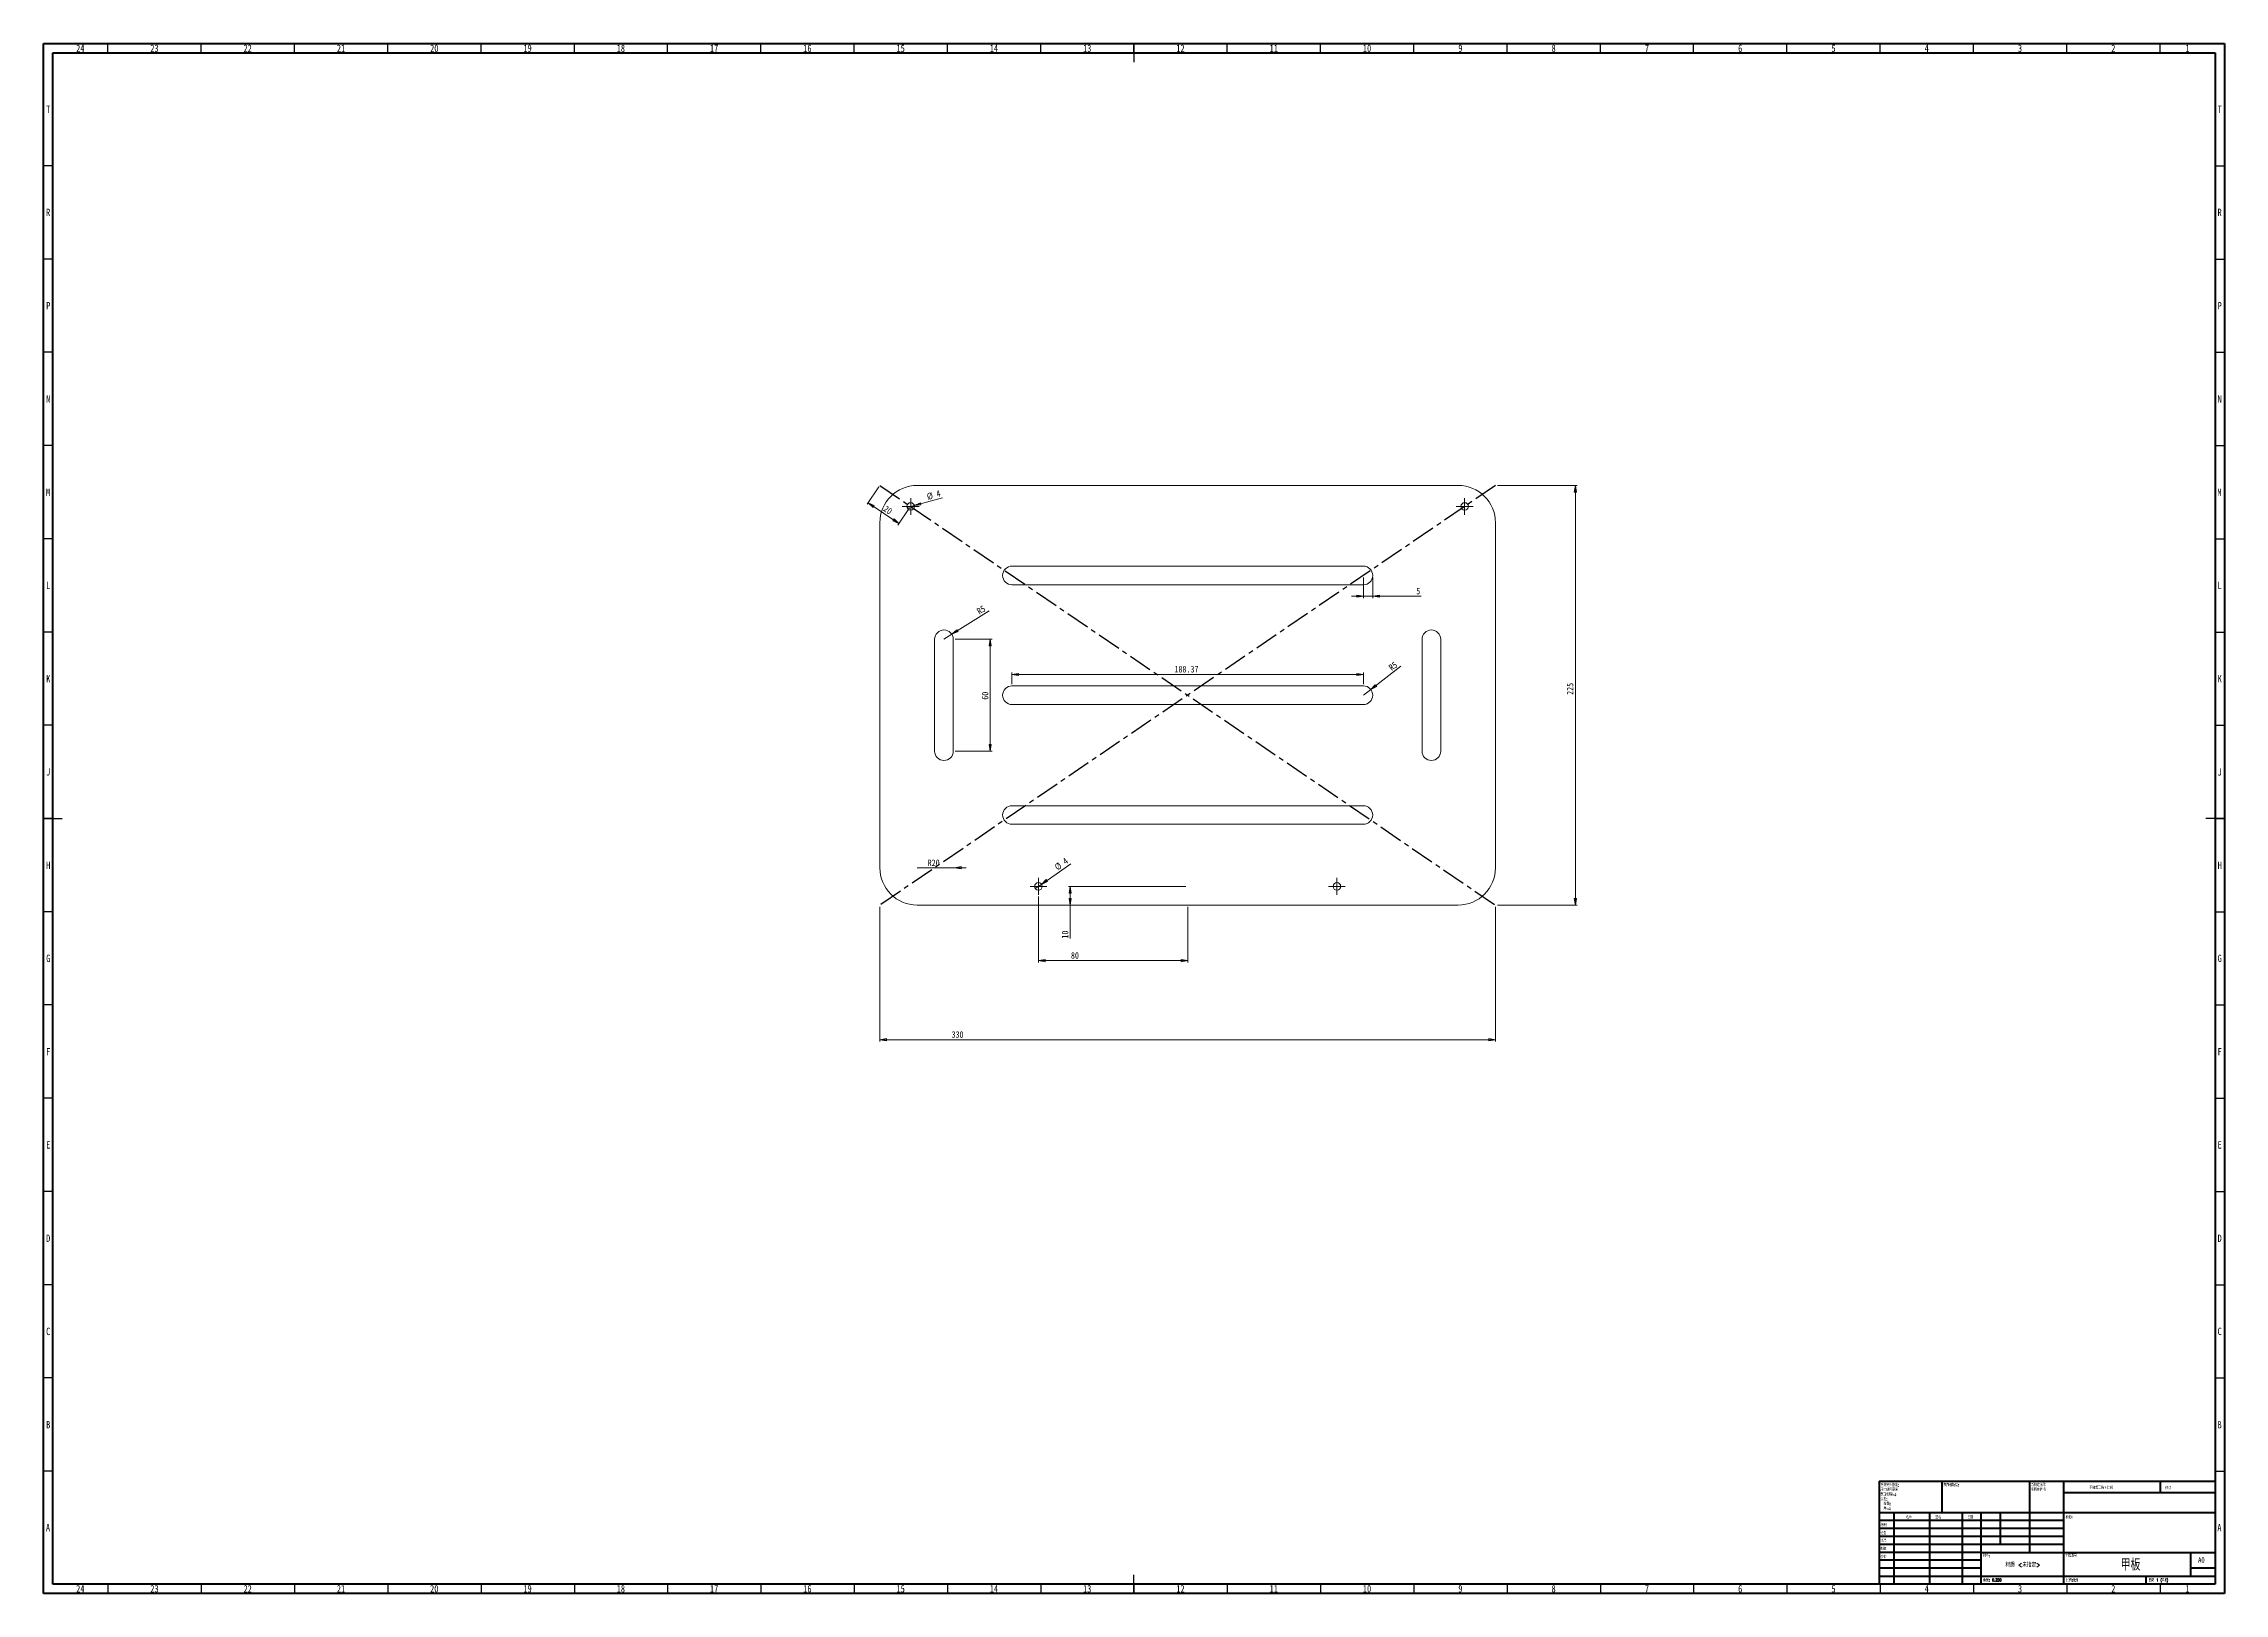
# Model space of a CAD drawing. Header units: millimetres. Extents: x 15 to 1184, y 5 to 836.
import ezdxf

# ---------------------------------------------------------------- set-up
doc = ezdxf.new("R2010")
doc.units = ezdxf.units.MM
doc.linetypes.add('CENTERX2', pattern=[20.32, 12.7, -2.54, 2.54, -2.54])
doc.styles.add('SLDTEXTSTYLE0', font='TXT', dxfattribs={"width": 0.75})
doc.styles.add('SLDTEXTSTYLE1', font='TXT', dxfattribs={"width": 0.75, "bigfont": 'bigfont'})
doc.styles.add('SLDTEXTSTYLE2', font='TXT', dxfattribs={"width": 0.694444, "bigfont": 'bigfont'})
doc.dimstyles.new('SLDDIMSTYLE0', dxfattribs={"dimtxt": 3.5, "dimasz": 3.556, "dimexe": 0, "dimexo": 0.0625, "dimgap": 0.875, "dimtad": 1, "dimrnd": 1e-09, "dimzin": 12, "dimdsep": 46, "dimtxsty": 'SLDTEXTSTYLE0', "dimblk1": 'CLOSED', "dimblk2": 'CLOSED', "dimsah": 1, "dimcen": 0.09, "dimadec": 0, "dimazin": 3, "dimtfac": 1, "dimtofl": 0, "dimtmove": 0, "dimatfit": 3, "dimldrblk": 'CLOSED', "dimfxl": 0, "dimfrac": 2, "dimtolj": 1, "dimtzin": 12, "dimarcsym": 0})
doc.dimstyles.new('SLDDIMSTYLE1', dxfattribs={"dimtxt": 3.5, "dimasz": 3.556, "dimexe": 0, "dimexo": 0.0625, "dimgap": 0.875, "dimtad": 1, "dimrnd": 1e-09, "dimzin": 12, "dimdsep": 46, "dimtxsty": 'SLDTEXTSTYLE0', "dimblk1": 'NONE', "dimblk2": 'CLOSED', "dimsah": 1, "dimcen": 0, "dimadec": 0, "dimazin": 3, "dimtfac": 1, "dimtmove": 0, "dimatfit": 3, "dimldrblk": 'NONE', "dimfxl": 0, "dimfrac": 2, "dimtolj": 1, "dimtzin": 12, "dimarcsym": 0})
doc.dimstyles.new('SLDDIMSTYLE2', dxfattribs={"dimtxt": 3.5, "dimasz": 3.556, "dimexe": 0, "dimexo": 0.0625, "dimgap": 0.875, "dimtad": 1, "dimrnd": 1e-09, "dimzin": 12, "dimdsep": 46, "dimtxsty": 'SLDTEXTSTYLE0', "dimblk1": 'CLOSED', "dimblk2": 'CLOSED', "dimsah": 1, "dimcen": 0.09, "dimadec": 0, "dimazin": 3, "dimtfac": 1, "dimtmove": 0, "dimatfit": 0, "dimldrblk": 'CLOSED', "dimfxl": 0, "dimfrac": 2, "dimtolj": 1, "dimtzin": 12, "dimarcsym": 0})
doc.dimstyles.new('SLDDIMSTYLE3', dxfattribs={"dimtxt": 3.5, "dimasz": 3.556, "dimexe": 0, "dimexo": 0.0625, "dimgap": 0.875, "dimtad": 1, "dimrnd": 1e-09, "dimzin": 12, "dimdsep": 46, "dimtxsty": 'SLDTEXTSTYLE0', "dimblk1": 'CLOSED', "dimblk2": 'CLOSED', "dimsah": 1, "dimcen": 0, "dimadec": 0, "dimazin": 3, "dimtfac": 1, "dimtofl": 0, "dimtmove": 0, "dimatfit": 3, "dimldrblk": 'CLOSED', "dimfxl": 0, "dimfrac": 2, "dimtolj": 1, "dimtzin": 12, "dimarcsym": 0})

# ---------------------------------------------------------------- blocks, each defined once
blk = doc.blocks.new('SW_NOTE_0')
at = {"color": 0, "linetype": 'Continuous', "lineweight": 0, "char_height": 1.5, "attachment_point": 1, "style": 'SLDTEXTSTYLE1'}
for s, insert in [('\\M+18F9C\\M+194F1另\\M+18A4F\\M+18E77\\M+192E8:', (0, 1.9)), ('\\M+18EDA\\M+190A1\\M+18E67\\M+19770\\M+19F7C\\M+195C4', (0, -0.6)), ('\\M+1955C\\M+196CA\\M+19165糙\\M+19378:', (0, -3.1)), ('\\M+18CF6\\M+18DB7:', (0, -5.6)), ('线\\M+190AB:', (1.7, -8.1)), ('\\M+18A70\\M+19378:', (1.7, -10.6))]:
    blk.add_mtext(s, dxfattribs=dict(at, insert=insert))
blk = doc.blocks.new('SW_NOTE_1')
at = {"color": 0, "linetype": 'Continuous', "lineweight": 0, "char_height": 1.5, "attachment_point": 1, "style": 'SLDTEXTSTYLE1'}
for s, insert in [('\\M+18FAB锐边\\M+190B4\\M+18F9C', (0, 1.9)), ('\\M+196D1\\M+18E68\\M+19BF3\\M+190DC\\M+19266', (0, -0.6))]:
    blk.add_mtext(s, dxfattribs=dict(at, insert=insert))
blk = doc.blocks.new('_CLOSED')
at = {"color": 0, "linetype": 'ByBlock', "lineweight": -2}
for p, q in [((-1, 0.166667), (0, 0)), ((-1, 0.166667), (-1, -0.166667)), ((0, 0), (-1, -0.166667)), ((0, 0), (-1, 0))]:
    blk.add_line(p, q, dxfattribs=at)
blk = doc.blocks.new('_D')
at = {"color": 7, "linetype": 'Continuous', "lineweight": 0}
for p, q in [((463.3, 373.1), (463.3, 300.9)), ((793.3, 373.1), (793.3, 300.9)), ((463.3, 301.9), (793.3, 301.9))]:
    blk.add_line(p, q, dxfattribs=at)
at = {"color": 7, "linetype": 'Continuous', "lineweight": 0, "xscale": 3.556, "yscale": 3.556, "rotation": 180.0000000000004}
blk.add_blockref('_CLOSED', (463.3, 301.9, -1.4), dxfattribs=at)
at = {"color": 7, "linetype": 'Continuous', "lineweight": 0, "xscale": 3.556, "yscale": 3.556}
blk.add_blockref('_CLOSED', (793.3, 301.9, -1.4), dxfattribs=at)
at = {"color": 7, "linetype": 'Continuous', "lineweight": 0, "insert": (501.7, 306.4), "char_height": 3.5, "attachment_point": 1, "style": 'SLDTEXTSTYLE0'}
blk.add_mtext('330', dxfattribs=at)
blk = doc.blocks.new('_D_1')
at = {"color": 7, "linetype": 'Continuous', "lineweight": 0}
for p, q in [((794.3, 599.1), (837.1, 599.1)), ((836.1, 599.1), (836.1, 374.1)), ((794.3, 374.1), (837.1, 374.1))]:
    blk.add_line(p, q, dxfattribs=at)
at = {"color": 7, "linetype": 'Continuous', "lineweight": 0, "xscale": 3.556, "yscale": 3.556}
for p, rotation in [((836.1, 599.1, -1.4), 90.0000000000004), ((836.1, 374.1, -1.4), 270.0000000000004)]:
    blk.add_blockref('_CLOSED', p, dxfattribs=dict(at, rotation=rotation))
at = {"color": 7, "linetype": 'Continuous', "lineweight": 0, "insert": (831.5, 486.8), "char_height": 3.5, "attachment_point": 1, "rotation": 90, "style": 'SLDTEXTSTYLE0'}
blk.add_mtext('225', dxfattribs=at)
blk = doc.blocks.new('_D_2')
at = {"color": 7, "linetype": 'Continuous', "lineweight": 0}
for q in [(477.9, 587.3), (496.8, 592.4)]:
    blk.add_line((481.7, 588.3), q, dxfattribs=at)
at = {"color": 7, "linetype": 'Continuous', "lineweight": 0, "xscale": 3.556, "yscale": 3.556, "rotation": 194.9999999999991}
blk.add_blockref('_CLOSED', (481.7, 588.3, 1.6), dxfattribs=at)
at = {"color": 7, "linetype": 'Continuous', "lineweight": 0, "char_height": 3.5, "attachment_point": 1, "rotation": 15, "style": 'SLDTEXTSTYLE0'}
for s, insert in [('4', (493.1, 596.1)), ('%%c', (488.1, 594.7))]:
    blk.add_mtext(s, dxfattribs=dict(at, insert=insert))
blk = doc.blocks.new('_NONE')
blk = doc.blocks.new('_D_3')
at = {"color": 7, "linetype": 'Continuous', "lineweight": 0}
for p, q in [((462.7, 598.3), (456.4, 589)), ((473.5, 578.6), (457, 589.8)), ((479.2, 587), (472.9, 577.7))]:
    blk.add_line(p, q, dxfattribs=at)
at = {"color": 7, "linetype": 'Continuous', "lineweight": 0, "xscale": 3.556, "yscale": 3.556}
for p, rotation in [((457, 589.8, 1.6), 145.7131230227915), ((473.5, 578.6, 1.6), 325.7131230227914)]:
    blk.add_blockref('_CLOSED', p, dxfattribs=dict(at, rotation=rotation))
at = {"color": 7, "linetype": 'Continuous', "lineweight": 0, "insert": (466.8, 588.6), "char_height": 3.5, "attachment_point": 1, "rotation": 325.7131, "style": 'SLDTEXTSTYLE0'}
blk.add_mtext('20', dxfattribs=at)
blk = doc.blocks.new('_D_4')
at = {"color": 7, "linetype": 'Continuous', "lineweight": 0}
for p, q in [((627.3, 384.1), (564.3, 384.1)), ((565.3, 384.1), (565.3, 374.1)), ((565.3, 374.1), (565.3, 356.1))]:
    blk.add_line(p, q, dxfattribs=at)
at = {"color": 7, "linetype": 'Continuous', "lineweight": 0, "xscale": 3.556, "yscale": 3.556}
for p, rotation in [((565.3, 384.1, 1.6), 90.0000000000004), ((565.3, 374.1, 1.6), 270.0000000000004)]:
    blk.add_blockref('_CLOSED', p, dxfattribs=dict(at, rotation=rotation))
at = {"color": 7, "linetype": 'Continuous', "lineweight": 0, "insert": (560.8, 356.1), "char_height": 3.5, "attachment_point": 1, "rotation": 90, "style": 'SLDTEXTSTYLE0'}
blk.add_mtext('10', dxfattribs=at)
blk = doc.blocks.new('_D_5')
at = {"color": 7, "linetype": 'Continuous', "lineweight": 0}
for q in [(565.6, 396.2), (546.6, 382.9)]:
    blk.add_line((549.9, 385.2), q, dxfattribs=at)
at = {"color": 7, "linetype": 'Continuous', "lineweight": 0, "xscale": 3.556, "yscale": 3.556, "rotation": 215.0631457685847}
blk.add_blockref('_CLOSED', (549.9, 385.2, 1.6), dxfattribs=at)
at = {"color": 7, "linetype": 'Continuous', "lineweight": 0, "char_height": 3.5, "attachment_point": 1, "rotation": 35.0631, "style": 'SLDTEXTSTYLE0'}
for s, insert in [('4', (560.8, 398.5)), ('%%c', (556.5, 395.4))]:
    blk.add_mtext(s, dxfattribs=dict(at, insert=insert))
blk = doc.blocks.new('_D_6')
at = {"color": 7, "linetype": 'Continuous', "lineweight": 0}
for p, q in [((548.3, 378.6), (548.3, 343.3)), ((628.3, 373.1), (628.3, 343.3)), ((548.3, 344.3), (628.3, 344.3))]:
    blk.add_line(p, q, dxfattribs=at)
at = {"color": 7, "linetype": 'Continuous', "lineweight": 0, "xscale": 3.556, "yscale": 3.556, "rotation": 180.0000000000004}
blk.add_blockref('_CLOSED', (548.3, 344.3, 1.6), dxfattribs=at)
at = {"color": 7, "linetype": 'Continuous', "lineweight": 0, "xscale": 3.556, "yscale": 3.556}
blk.add_blockref('_CLOSED', (628.3, 344.3, 1.6), dxfattribs=at)
at = {"color": 7, "linetype": 'Continuous', "lineweight": 0, "insert": (565.7, 348.8), "char_height": 3.5, "attachment_point": 1, "style": 'SLDTEXTSTYLE0'}
blk.add_mtext('80', dxfattribs=at)
blk = doc.blocks.new('_D_7')
at = {"color": 7, "linetype": 'Continuous', "lineweight": 0}
for q in [(521.8, 531.8), (497.6, 516.6)]:
    blk.add_line((501.9, 519.3), q, dxfattribs=at)
at = {"color": 7, "linetype": 'Continuous', "lineweight": 0, "xscale": 3.556, "yscale": 3.556, "rotation": 212.1148306002969}
blk.add_blockref('_CLOSED', (501.9, 519.3, 1.6), dxfattribs=at)
at = {"color": 7, "linetype": 'Continuous', "lineweight": 0, "insert": (514.8, 532.7), "char_height": 3.5, "attachment_point": 1, "rotation": 32.1148, "style": 'SLDTEXTSTYLE0'}
blk.add_mtext('R5', dxfattribs=at)
blk = doc.blocks.new('_D_8')
at = {"color": 7, "linetype": 'Continuous', "lineweight": 0}
for p, q in [((503.6, 516.6), (523.4, 516.6)), ((522.4, 456.6), (522.4, 516.6)), ((503.6, 456.6), (523.4, 456.6))]:
    blk.add_line(p, q, dxfattribs=at)
at = {"color": 7, "linetype": 'Continuous', "lineweight": 0, "xscale": 3.556, "yscale": 3.556}
for p, rotation in [((522.4, 516.6, 1.6), 90.00000000000044), ((522.4, 456.6, 1.6), 270.0000000000004)]:
    blk.add_blockref('_CLOSED', p, dxfattribs=dict(at, rotation=rotation))
at = {"color": 7, "linetype": 'Continuous', "lineweight": 0, "insert": (517.9, 484.2), "char_height": 3.5, "attachment_point": 1, "rotation": 90, "style": 'SLDTEXTSTYLE0'}
blk.add_mtext('60', dxfattribs=at)
blk = doc.blocks.new('_D_9')
at = {"color": 7, "linetype": 'Continuous', "lineweight": 0}
for p, q in [((722.5, 549.8), (722.5, 538.7)), ((727.5, 549.8), (727.5, 538.7)), ((722.5, 539.7), (716.1, 539.7)), ((727.5, 539.7), (722.5, 539.7)), ((727.5, 539.7), (753.4, 539.7))]:
    blk.add_line(p, q, dxfattribs=at)
at = {"color": 7, "linetype": 'Continuous', "lineweight": 0, "xscale": 3.556, "yscale": 3.556}
blk.add_blockref('_CLOSED', (722.5, 539.7, 1.6), dxfattribs=at)
at = {"color": 7, "linetype": 'Continuous', "lineweight": 0, "xscale": 3.556, "yscale": 3.556, "rotation": 180.0000000000007}
blk.add_blockref('_CLOSED', (727.5, 539.7, 1.6), dxfattribs=at)
at = {"color": 7, "linetype": 'Continuous', "lineweight": 0, "insert": (750.8, 544.2), "char_height": 3.5, "attachment_point": 1, "style": 'SLDTEXTSTYLE0'}
blk.add_mtext('5', dxfattribs=at)
blk = doc.blocks.new('_D_10')
at = {"color": 7, "linetype": 'Continuous', "lineweight": 0}
for p, q in [((534.1, 492.6), (534.1, 498.7)), ((534.1, 497.7), (722.5, 497.7)), ((722.5, 492.6), (722.5, 498.7))]:
    blk.add_line(p, q, dxfattribs=at)
at = {"color": 7, "linetype": 'Continuous', "lineweight": 0, "xscale": 3.556, "yscale": 3.556, "rotation": 180.0000000000004}
blk.add_blockref('_CLOSED', (534.1, 497.7, 1.6), dxfattribs=at)
at = {"color": 7, "linetype": 'Continuous', "lineweight": 0, "xscale": 3.556, "yscale": 3.556}
blk.add_blockref('_CLOSED', (722.5, 497.7, 1.6), dxfattribs=at)
at = {"color": 7, "linetype": 'Continuous', "lineweight": 0, "insert": (621.2, 502.3), "char_height": 3.5, "attachment_point": 1, "style": 'SLDTEXTSTYLE0'}
blk.add_mtext('188.37', dxfattribs=at)
blk = doc.blocks.new('_D_11')
at = {"color": 7, "linetype": 'Continuous', "lineweight": 0}
for q in [(742.6, 502.1), (722.5, 486.6)]:
    blk.add_line((726.4, 489.6), q, dxfattribs=at)
at = {"color": 7, "linetype": 'Continuous', "lineweight": 0, "xscale": 3.556, "yscale": 3.556, "rotation": 217.5053004153202}
blk.add_blockref('_CLOSED', (726.4, 489.6, 1.6), dxfattribs=at)
at = {"color": 7, "linetype": 'Continuous', "lineweight": 0, "insert": (735.6, 502.3), "char_height": 3.5, "attachment_point": 1, "rotation": 37.5053, "style": 'SLDTEXTSTYLE0'}
blk.add_mtext('R5', dxfattribs=at)
blk = doc.blocks.new('_D_12')
at = {"color": 7, "linetype": 'Continuous', "lineweight": 0}
for q in [(483.3, 394.1), (509.6, 394.1)]:
    blk.add_line((503.3, 394.1), q, dxfattribs=at)
at = {"color": 7, "linetype": 'Continuous', "lineweight": 0, "xscale": 3.556, "yscale": 3.556, "rotation": 180.0000000000004}
blk.add_blockref('_CLOSED', (503.3, 394.1, 1.6), dxfattribs=at)
at = {"color": 7, "linetype": 'Continuous', "lineweight": 0, "insert": (488.9, 398.5), "char_height": 3.5, "attachment_point": 1, "style": 'SLDTEXTSTYLE0'}
blk.add_mtext('R20', dxfattribs=at)
blk = doc.blocks.new('SW_CENTERMARKSYMBOL_0')
at = {"color": 0, "linetype": 'Continuous', "lineweight": 0}
for p, q in [((-2.5, 0), (-4.5, 0)), ((0, 0), (-2.5, 0)), ((0, 2.5), (0, 4.5)), ((0, 0), (0, 2.5)), ((0, 0), (0, -2.5)), ((0, 0), (2.5, 0)), ((2.5, 0), (4.5, 0)), ((0, -2.5), (0, -4.5))]:
    blk.add_line(p, q, dxfattribs=at)
blk = doc.blocks.new('SW_CENTERMARKSYMBOL_1')
at = {"color": 0, "linetype": 'Continuous', "lineweight": 0}
for p, q in [((-2.5, 0), (-4.5, 0)), ((0, 0), (-2.5, 0)), ((0, 2.5), (0, 4.5)), ((0, 0), (0, 2.5)), ((0, 0), (0, -2.5)), ((0, 0), (2.5, 0)), ((2.5, 0), (4.5, 0)), ((0, -2.5), (0, -4.5))]:
    blk.add_line(p, q, dxfattribs=at)
blk = doc.blocks.new('SW_CENTERMARKSYMBOL_2')
at = {"color": 0, "linetype": 'Continuous', "lineweight": 0}
for p, q in [((-2.5, 0), (-4.5, 0)), ((0, 0), (-2.5, 0)), ((0, 2.5), (0, 4.5)), ((0, 0), (0, 2.5)), ((0, 0), (0, -2.5)), ((0, 0), (2.5, 0)), ((2.5, 0), (4.5, 0)), ((0, -2.5), (0, -4.5))]:
    blk.add_line(p, q, dxfattribs=at)
blk = doc.blocks.new('SW_CENTERMARKSYMBOL_3')
at = {"color": 0, "linetype": 'Continuous', "lineweight": 0}
for p, q in [((-2.5, 0), (-4.5, 0)), ((0, 0), (-2.5, 0)), ((0, 2.5), (0, 4.5)), ((0, 0), (0, 2.5)), ((0, 0), (0, -2.5)), ((0, 0), (2.5, 0)), ((2.5, 0), (4.5, 0)), ((0, -2.5), (0, -4.5))]:
    blk.add_line(p, q, dxfattribs=at)

msp = doc.modelspace()

# ---------------------------------------------------------------- linework, layer by layer
at = {"color": 7, "linetype": 'Continuous', "lineweight": 60}
for p, q in [((15, 5), (15, 836)), ((15, 836), (1184, 836)), ((20, 10), (20, 831)), ((20, 831), (1179, 831)), ((1179, 831), (1179, 10)), ((1184, 836), (1184, 5)), ((1184, 5), (15, 5)), ((1179, 10), (20, 10))]:
    msp.add_line(p, q, dxfattribs=at)
at = {"color": 7, "linetype": 'Continuous', "lineweight": 30}
for p, q in [((49.5, 831), (49.5, 836)), ((99.5, 831), (99.5, 836)), ((149.5, 831), (149.5, 836)), ((199.5, 831), (199.5, 836)), ((249.5, 831), (249.5, 836)), ((299.5, 831), (299.5, 836)), ((349.5, 831), (349.5, 836)), ((399.5, 831), (399.5, 836)), ((449.5, 831), (449.5, 836)), ((499.5, 831), (499.5, 836)), ((549.5, 831), (549.5, 836)), ((599.5, 836), (599.5, 826)), ((599.5, 831), (599.5, 836)), ((649.5, 831), (649.5, 836)), ((699.5, 831), (699.5, 836)), ((749.5, 831), (749.5, 836)), ((799.5, 831), (799.5, 836)), ((849.5, 831), (849.5, 836)), ((899.5, 831), (899.5, 836)), ((949.5, 831), (949.5, 836)), ((999.5, 831), (999.5, 836)), ((1049.5, 831), (1049.5, 836)), ((1099.5, 831), (1099.5, 836)), ((1149.5, 831), (1149.5, 836)), ((20, 770.5), (15, 770.5)), ((1179, 770.5), (1184, 770.5)), ((20, 720.5), (15, 720.5)), ((1179, 720.5), (1184, 720.5)), ((20, 670.5), (15, 670.5)), ((1179, 670.5), (1184, 670.5)), ((20, 620.5), (15, 620.5)), ((1179, 620.5), (1184, 620.5)), ((20, 570.5), (15, 570.5)), ((1179, 570.5), (1184, 570.5)), ((20, 520.5), (15, 520.5)), ((1179, 520.5), (1184, 520.5)), ((20, 470.5), (15, 470.5)), ((1179, 470.5), (1184, 470.5)), ((15, 420.5), (25, 420.5)), ((20, 420.5), (15, 420.5)), ((1184, 420.5), (1174, 420.5)), ((1179, 420.5), (1184, 420.5)), ((20, 370.5), (15, 370.5)), ((1179, 370.5), (1184, 370.5)), ((20, 320.5), (15, 320.5)), ((1179, 320.5), (1184, 320.5)), ((20, 270.5), (15, 270.5)), ((1179, 270.5), (1184, 270.5)), ((20, 220.5), (15, 220.5)), ((1179, 220.5), (1184, 220.5)), ((20, 170.5), (15, 170.5)), ((1179, 170.5), (1184, 170.5)), ((20, 120.5), (15, 120.5)), ((1179, 120.5), (1184, 120.5)), ((20, 70.5), (15, 70.5)), ((1179, 70.5), (1184, 70.5)), ((599.5, 5), (599.5, 15)), ((49.5, 10), (49.5, 5)), ((99.5, 10), (99.5, 5)), ((149.5, 10), (149.5, 5)), ((199.5, 10), (199.5, 5)), ((249.5, 10), (249.5, 5)), ((299.5, 10), (299.5, 5)), ((349.5, 10), (349.5, 5)), ((399.5, 10), (399.5, 5)), ((449.5, 10), (449.5, 5)), ((499.5, 10), (499.5, 5)), ((549.5, 10), (549.5, 5)), ((599.5, 10), (599.5, 5)), ((649.5, 10), (649.5, 5)), ((699.5, 10), (699.5, 5)), ((749.5, 10), (749.5, 5)), ((799.5, 10), (799.5, 5)), ((849.5, 10), (849.5, 5)), ((899.5, 10), (899.5, 5)), ((949.5, 10), (949.5, 5)), ((999.5, 10), (999.5, 5)), ((1049.5, 10), (1049.5, 5)), ((1099.5, 10), (1099.5, 5)), ((1149.5, 10), (1149.5, 5))]:
    msp.add_line(p, q, dxfattribs=at)
at = {"color": 7, "linetype": 'CENTERX2'}
for p, q in [((463.272, 599.097), (793.272, 374.097)), ((793.272, 599.097), (463.272, 374.097))]:
    msp.add_line(p, q, dxfattribs=at)
at = {"color": 7, "linetype": 'Continuous', "lineweight": 15}
for p, q in [((773.272, 599.097), (483.272, 599.097)), ((463.272, 579.097), (463.272, 394.097)), ((793.272, 394.097), (793.272, 579.097)), ((722.459, 555.815), (534.086, 555.815)), ((534.086, 545.815), (722.459, 545.815)), ((492.625, 516.597), (492.625, 456.597)), ((502.625, 456.597), (502.625, 516.597)), ((753.919, 516.597), (753.919, 456.597)), ((763.919, 456.597), (763.919, 516.597)), ((722.457, 491.597), (534.087, 491.597)), ((534.087, 481.597), (722.457, 481.597)), ((722.459, 427.38), (534.086, 427.38)), ((534.086, 417.38), (722.459, 417.38)), ((483.272, 374.097), (773.272, 374.097))]:
    msp.add_line(p, q, dxfattribs=at)
at = {"color": 7, "linetype": 'Continuous', "lineweight": 40}
for p, q in [((999, 65.25), (1179, 65.25)), ((999, 65.25), (999, 10)), ((1032.8, 48.25), (1032.8, 65.25)), ((1079.6, 65.25), (1079.6, 27)), ((1097.8, 65.25), (1097.8, 10)), ((1179, 58.875), (1097.8, 58.875)), ((1149.8, 58.875), (1149.8, 65.25)), ((1179, 48.25), (999, 48.25)), ((1006.8, 48.25), (1006.8, 10)), ((1025.991, 48.25), (1025.991, 10)), ((1043.399, 48.25), (1043.399, 10)), ((1053.6, 10), (1053.6, 48.25)), ((1064, 31.25), (1064, 48.25)), ((1097.8, 44), (999, 44)), ((1097.8, 39.75), (999, 39.75)), ((1097.8, 35.5), (999, 35.5)), ((1097.8, 31.25), (999, 31.25)), ((1053.6, 27), (999, 27)), ((1053.6, 27), (1179, 27)), ((1166, 14.25), (1166, 27)), ((1053.6, 22.75), (999, 22.75)), ((1053.6, 18.5), (999, 18.5)), ((999, 14.25), (1179, 14.25)), ((1142, 10), (1142, 14.25)), ((1179, 18.5), (1166, 18.5))]:
    msp.add_line(p, q, dxfattribs=at)
at = {"color": 7, "linetype": 'Continuous', "lineweight": 15}
for centre in [(479.797, 587.831), (776.748, 587.831), (548.272, 384.097), (708.272, 384.097)]:
    msp.add_circle(centre, 2, dxfattribs=at)
for centre, radius, start, end in [((483.272, 579.097), 20, 90, 180), ((773.272, 579.097), 20, 0, 90), ((534.086, 550.815), 5, 90, 270), ((722.459, 550.815), 5, 270, 90), ((497.625, 516.597), 5, 0, 180), ((758.919, 516.597), 5, 360, 180), ((534.087, 486.597), 5, 90, 270), ((722.457, 486.597), 5, 270, 90), ((497.625, 456.597), 5, 180, 0), ((758.919, 456.597), 5, 180, 0), ((534.086, 422.38), 5, 90, 270), ((722.459, 422.38), 5, 270, 90), ((483.272, 394.097), 20, 180, 270), ((773.272, 394.097), 20, 270, 0)]:
    msp.add_arc(centre, radius, start, end, dxfattribs=at)

# ---------------------------------------------------------------- block references
at = {"color": 7, "linetype": 'Continuous', "lineweight": 0}
for name, p in [('SW_CENTERMARKSYMBOL_0', (479.797, 587.831)), ('SW_CENTERMARKSYMBOL_3', (776.748, 587.831)), ('SW_CENTERMARKSYMBOL_2', (548.272, 384.097)), ('SW_CENTERMARKSYMBOL_1', (708.272, 384.097)), ('SW_NOTE_0', (999.594, 61.987)), ('SW_NOTE_1', (1080.309, 62.069))]:
    msp.add_blockref(name, p, dxfattribs=at)

# ---------------------------------------------------------------- texts
for s, insert, char_height, attachment_point, style in [('24', (34.67, 835.474), 3.9688, 2, 'SLDTEXTSTYLE0'), ('23', (74.42, 835.474), 3.9688, 2, 'SLDTEXTSTYLE0'), ('22', (124.42, 835.474), 3.9688, 2, 'SLDTEXTSTYLE0'), ('21', (174.42, 835.474), 3.9688, 2, 'SLDTEXTSTYLE0'), ('20', (224.42, 835.474), 3.9688, 2, 'SLDTEXTSTYLE0'), ('19', (274.42, 835.474), 3.9688, 2, 'SLDTEXTSTYLE0'), ('18', (324.42, 835.474), 3.9688, 2, 'SLDTEXTSTYLE0'), ('17', (374.42, 835.474), 3.9688, 2, 'SLDTEXTSTYLE0'), ('16', (424.42, 835.474), 3.9688, 2, 'SLDTEXTSTYLE0'), ('15', (474.42, 835.474), 3.9688, 2, 'SLDTEXTSTYLE0'), ('14', (524.42, 835.474), 3.9688, 2, 'SLDTEXTSTYLE0'), ('13', (574.42, 835.474), 3.9688, 2, 'SLDTEXTSTYLE0'), ('12', (624.42, 835.474), 3.9688, 2, 'SLDTEXTSTYLE0'), ('11', (674.42, 835.474), 3.9688, 2, 'SLDTEXTSTYLE0'), ('10', (724.42, 835.474), 3.9688, 2, 'SLDTEXTSTYLE0'), ('9', (774.46, 835.474), 3.969, 2, 'SLDTEXTSTYLE0'), ('8', (824.46, 835.474), 3.969, 2, 'SLDTEXTSTYLE0'), ('7', (874.46, 835.474), 3.969, 2, 'SLDTEXTSTYLE0'), ('6', (924.46, 835.474), 3.969, 2, 'SLDTEXTSTYLE0'), ('5', (974.46, 835.474), 3.969, 2, 'SLDTEXTSTYLE0'), ('4', (1024.46, 835.474), 3.969, 2, 'SLDTEXTSTYLE0'), ('3', (1074.46, 835.474), 3.969, 2, 'SLDTEXTSTYLE0'), ('2', (1124.46, 835.474), 3.969, 2, 'SLDTEXTSTYLE0'), ('1', (1164.21, 835.474), 3.969, 2, 'SLDTEXTSTYLE0'), ('T', (17.488, 802.724), 3.969, 2, 'SLDTEXTSTYLE0'), ('T', (1181.488, 802.724), 3.969, 2, 'SLDTEXTSTYLE0'), ('R', (17.444, 747.474), 3.969, 2, 'SLDTEXTSTYLE0'), ('R', (1181.444, 747.474), 3.969, 2, 'SLDTEXTSTYLE0'), ('P', (17.485, 697.418), 3.969, 2, 'SLDTEXTSTYLE0'), ('P', (1181.485, 697.418), 3.969, 2, 'SLDTEXTSTYLE0'), ('N', (17.464, 647.474), 3.969, 2, 'SLDTEXTSTYLE0'), ('N', (1181.464, 647.474), 3.969, 2, 'SLDTEXTSTYLE0'), ('M', (17.362, 597.418), 3.969, 2, 'SLDTEXTSTYLE0'), ('M', (1181.362, 597.418), 3.969, 2, 'SLDTEXTSTYLE0'), ('L', (17.455, 547.474), 3.969, 2, 'SLDTEXTSTYLE0'), ('L', (1181.455, 547.474), 3.969, 2, 'SLDTEXTSTYLE0'), ('K', (17.489, 497.418), 3.969, 2, 'SLDTEXTSTYLE0'), ('K', (1181.489, 497.418), 3.969, 2, 'SLDTEXTSTYLE0'), ('J', (17.465, 447.474), 3.969, 2, 'SLDTEXTSTYLE0'), ('J', (1181.465, 447.474), 3.969, 2, 'SLDTEXTSTYLE0'), ('H', (17.49, 397.418), 3.969, 2, 'SLDTEXTSTYLE0'), ('H', (1181.49, 397.418), 3.969, 2, 'SLDTEXTSTYLE0'), ('G', (17.487, 347.474), 3.969, 2, 'SLDTEXTSTYLE0'), ('G', (1181.487, 347.474), 3.969, 2, 'SLDTEXTSTYLE0'), ('F', (17.458, 297.418), 3.969, 2, 'SLDTEXTSTYLE0'), ('F', (1181.458, 297.418), 3.969, 2, 'SLDTEXTSTYLE0'), ('E', (17.508, 247.474), 3.969, 2, 'SLDTEXTSTYLE0'), ('E', (1181.508, 247.474), 3.969, 2, 'SLDTEXTSTYLE0'), ('D', (17.453, 197.418), 3.969, 2, 'SLDTEXTSTYLE0'), ('D', (1181.453, 197.418), 3.969, 2, 'SLDTEXTSTYLE0'), ('C', (17.459, 147.474), 3.969, 2, 'SLDTEXTSTYLE0'), ('C', (1181.459, 147.474), 3.969, 2, 'SLDTEXTSTYLE0'), ('B', (17.471, 97.418), 3.969, 2, 'SLDTEXTSTYLE0'), ('B', (1181.471, 97.418), 3.969, 2, 'SLDTEXTSTYLE0'), ('\\M+1955C\\M+196CA\\M+19165糙\\M+19378:', (1033.371, 63.919), 1.5, 1, 'SLDTEXTSTYLE1'), ('\\M+19573调\\M+190AE\\M+18D48\\M+192F6图\\M+194E4\\M+197E1', (1111.615, 62.533), 1.5, 1, 'SLDTEXTSTYLE1'), ('\\M+18F43订', (1152.328, 62.335), 1.5, 1, 'SLDTEXTSTYLE1'), ('A', (17.34, 42.224), 3.969, 2, 'SLDTEXTSTYLE0'), ('检查', (999.624, 38.154), 1.5, 1, 'SLDTEXTSTYLE1'), ('绘\\M+190A7', (999.685, 42.43), 1.5, 1, 'SLDTEXTSTYLE1'), ('\\M+196BC\\M+18FCC', (1013.322, 46.501), 1.5, 1, 'SLDTEXTSTYLE1'), ('签\\M+196BC', (1029.034, 46.562), 1.5, 1, 'SLDTEXTSTYLE1'), ('\\M+193FA\\M+18AFA', (1046.215, 46.576), 1.5, 1, 'SLDTEXTSTYLE1'), ('标题:', (1098.956, 46.576), 1.5, 1, 'SLDTEXTSTYLE1'), ('A', (1181.34, 42.224), 3.969, 2, 'SLDTEXTSTYLE0'), ('\\M+194E1\\M+18F79', (999.622, 34.177), 1.5, 1, 'SLDTEXTSTYLE1'), ('验检', (999.677, 25.35), 1.5, 1, 'SLDTEXTSTYLE1'), ('\\M+190A7\\M+191A2', (999.682, 29.734), 1.5, 1, 'SLDTEXTSTYLE1'), ('\\M+18DDE\\M+197BF:', (1054.646, 25.986), 1.5, 1, 'SLDTEXTSTYLE1'), ('\\M+18D48\\M+192F6图\\M+18D86', (1098.629, 25.986), 1.5, 1, 'SLDTEXTSTYLE1'), ('\\M+18D62\\M+194C2', (1133.691, 23.607), 6.35, 2, 'SLDTEXTSTYLE1'), ('A0', (1169.871, 24.406), 2.9104, 1, 'SLDTEXTSTYLE0'), ('\\M+18F64\\M+197CA: 0.200', (1054.618, 12.949), 1.4986, 1, 'SLDTEXTSTYLE1'), ('\\M+18DDE质 <\\M+196A2\\M+18E77\\M+192E8>', (1075.966, 21.486), 2.38125, 2, 'SLDTEXTSTYLE1'), ('\\M+194E4\\M+197E1:1:1', (1099.074, 12.9), 1.5, 1, 'SLDTEXTSTYLE1'), ('图纸 1 (\\M+18BA41)', (1143.478, 12.9), 1.5, 1, 'SLDTEXTSTYLE2'), ('24', (34.67, 9.474), 3.9688, 2, 'SLDTEXTSTYLE0'), ('23', (74.42, 9.474), 3.9688, 2, 'SLDTEXTSTYLE0'), ('22', (124.42, 9.474), 3.9688, 2, 'SLDTEXTSTYLE0'), ('21', (174.42, 9.474), 3.9688, 2, 'SLDTEXTSTYLE0'), ('20', (224.42, 9.474), 3.9688, 2, 'SLDTEXTSTYLE0'), ('19', (274.42, 9.474), 3.9688, 2, 'SLDTEXTSTYLE0'), ('18', (324.42, 9.474), 3.9688, 2, 'SLDTEXTSTYLE0'), ('17', (374.42, 9.474), 3.9688, 2, 'SLDTEXTSTYLE0'), ('16', (424.42, 9.474), 3.9688, 2, 'SLDTEXTSTYLE0'), ('15', (474.42, 9.474), 3.9688, 2, 'SLDTEXTSTYLE0'), ('14', (524.42, 9.474), 3.9688, 2, 'SLDTEXTSTYLE0'), ('13', (574.42, 9.474), 3.9688, 2, 'SLDTEXTSTYLE0'), ('12', (624.42, 9.474), 3.9688, 2, 'SLDTEXTSTYLE0'), ('11', (674.42, 9.474), 3.9688, 2, 'SLDTEXTSTYLE0'), ('10', (724.42, 9.474), 3.9688, 2, 'SLDTEXTSTYLE0'), ('9', (774.46, 9.474), 3.969, 2, 'SLDTEXTSTYLE0'), ('8', (824.46, 9.474), 3.969, 2, 'SLDTEXTSTYLE0'), ('7', (874.46, 9.474), 3.969, 2, 'SLDTEXTSTYLE0'), ('6', (924.46, 9.474), 3.969, 2, 'SLDTEXTSTYLE0'), ('5', (974.46, 9.474), 3.969, 2, 'SLDTEXTSTYLE0'), ('4', (1024.46, 9.474), 3.969, 2, 'SLDTEXTSTYLE0'), ('3', (1074.46, 9.474), 3.969, 2, 'SLDTEXTSTYLE0'), ('2', (1124.46, 9.474), 3.969, 2, 'SLDTEXTSTYLE0'), ('1', (1164.21, 9.474), 3.969, 2, 'SLDTEXTSTYLE0')]:
    msp.add_mtext(s, dxfattribs=dict(at, insert=insert, char_height=char_height, attachment_point=attachment_point, style=style))

# ---------------------------------------------------------------- dimensions: what is measured, and where the dimension line sits
for base, p1, p2, angle, dimstyle, picture, middle in [((458.518, 592.124), (479.797, 587.831), (463.272, 599.097), 325.713123, 'SLDDIMSTYLE2', '_D_3', (467.967, 585.681)), ((833.272, 374.097), (793.272, 599.097), (793.272, 374.097), 90, 'SLDDIMSTYLE0', '_D_1', (833.272, 490.698)), ((519.625, 516.597), (502.625, 456.597), (502.625, 516.597), 90, 'SLDDIMSTYLE0', '_D_8', (519.625, 486.833)), ((562.52, 374.097), (628.272, 384.097), (463.272, 374.097), 90, 'SLDDIMSTYLE0', '_D_4', (562.52, 358.728))]:
    dim = msp.add_linear_dim(base=base, p1=p1, p2=p2, angle=angle, dimstyle=dimstyle, dxfattribs=at)
    dim.commit()
    dim.dimension.update_dxf_attribs({"geometry": picture, "text_midpoint": middle, "dimtype": 160})
for p1, p2, picture, middle in [((477.865, 587.313), (481.729, 588.348), '_D_2', (493.272, 591.442)), ((546.635, 382.949), (549.909, 385.246), '_D_5', (562.52, 394.098))]:
    dim = msp.add_diameter_dim_2p(p1=p1, p2=p2, dimstyle='SLDDIMSTYLE1', dxfattribs=at)
    dim.commit()
    dim.dimension.update_dxf_attribs({"geometry": picture, "text_midpoint": middle, "dimtype": 163})
for base, p1, p2, dimstyle, picture, middle in [((722.459, 542.501), (727.459, 550.815), (722.459, 550.815), 'SLDDIMSTYLE2', '_D_9', (752.095, 542.501)), ((722.457, 500.519), (534.087, 491.597), (722.457, 491.597), 'SLDDIMSTYLE0', '_D_10', (628.279, 500.519)), ((793.272, 304.669), (463.272, 374.097), (793.272, 374.097), 'SLDDIMSTYLE0', '_D', (505.549, 304.669)), ((628.272, 347.033), (548.272, 384.097), (628.272, 374.097), 'SLDDIMSTYLE0', '_D_6', (568.254, 347.033))]:
    dim = msp.add_linear_dim(base=base, p1=p1, p2=p2, dimstyle=dimstyle, dxfattribs=at)
    dim.commit()
    dim.dimension.update_dxf_attribs({"geometry": picture, "text_midpoint": middle, "dimtype": 160})
for center, mpoint, picture, middle in [((497.625, 516.597), (501.86, 519.256), '_D_7', (519.625, 530.406)), ((722.457, 486.597), (726.424, 489.642), '_D_11', (740.597, 500.519)), ((483.272, 394.097), (503.272, 394.097), '_D_12', (493.272, 394.098))]:
    dim = msp.add_radius_dim(center=center, mpoint=mpoint, dimstyle='SLDDIMSTYLE3', dxfattribs=at)
    dim.commit()
    dim.dimension.update_dxf_attribs({"geometry": picture, "text_midpoint": middle, "dimtype": 164})

doc.saveas('drawing.dxf')
